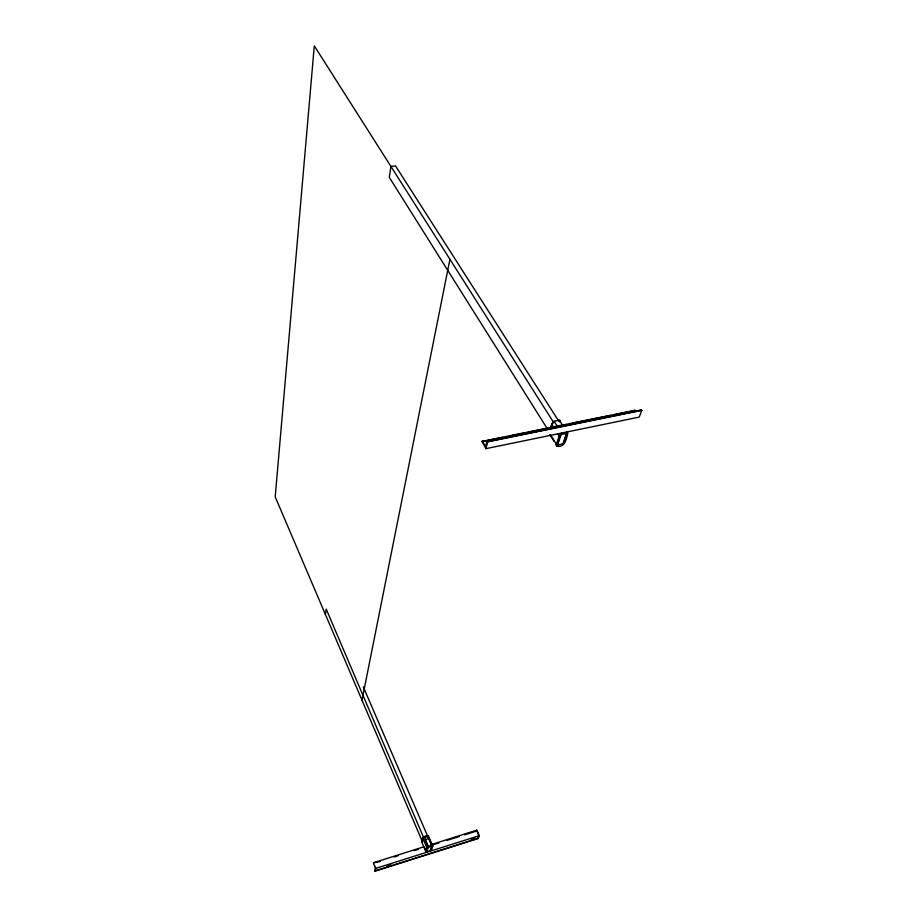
<?xml version="1.0" encoding="UTF-8"?>
<svg xmlns="http://www.w3.org/2000/svg" width="917" height="917" viewBox="0 0 917 917"><rect width="100%" height="100%" fill="white"/><g stroke="black" fill="none" stroke-linecap="round" stroke-linejoin="round"><path stroke-width="1.38" d="M477.963 837.588L478.181 838.516L375.122 871.15L375.225 867.253M478.708 835.696L476.783 830.183L431.941 844.374M430.142 851.205L431.575 849.807L432.79 846.231L428.548 836.396C426.772 832.934 418.943 840.671 422.359 842.517M432.79 846.231C431.036 842.815 423.161 850.506 426.554 852.34L424.456 847.423M325.375 614.39L326.211 609.094L423.62 837.588M561.594 433.076L559.164 435.919L556.436 444.229L556.252 445.41L557.215 446.361C565.308 447.37 566.454 438.75 567.864 432.962L566.912 431.976M560.138 422.405L560.046 420.387L559.37 420.204L554.074 421.281L551.69 424.113L550.544 427.689M361.997 700.175L449.926 259.282M485.872 448.665L482.101 441.169L485.506 446.441L487.042 441.547L487.718 441.856L485.872 448.665L639.195 417.097L641.797 410.403L641.27 409.91L487.042 441.547M380.498 861.292C373.001 863.894 371.694 860.352 375.901 868.342L375.122 871.15M551.335 427.517L552.481 423.952M422.554 840.408L423.333 838.012M557.616 445.135L561.17 434.337L566.924 433.489L563.565 443.553L557.616 445.135L557.227 444.057L559.966 435.758L561.17 434.337M426.371 851.446L427.838 847.446L432.216 846.07L430.325 850.678L426.405 851.767L425.316 848.993M562.889 444.023L566.488 433.237M430.325 850.678L431.896 846.036L428.182 837.416M478.181 838.516L479.304 835.674L476.783 830.183M634.747 410.277L635.343 410.266L481.895 441.398M552.997 423.024L553.673 422.542L314.29 45.85L275.203 496.854L422.531 841.978M387.112 866.336L391.181 865.052M471.178 839.731L475.247 838.447M375.03 870.909L478.078 838.287M373.586 862.714L423.837 846.815M394.069 857.028L398.138 855.744M414.427 850.621L418.496 849.348M432.067 845.073L438.853 842.941M446.992 840.385L459.211 836.545M464.644 834.837L476.851 830.997M375.901 868.342L479.304 835.674M424.055 837.313L428.01 836.556M425.431 839.571L429.03 838.447M487.546 441.558L641.613 410.14M487.718 441.856L641.797 410.403M481.826 441.685L502.848 437.398M509.863 435.965L525.281 432.824M528.089 432.262L547.713 428.262M554.728 426.829L565.949 424.548M572.953 423.115L610.814 415.412M613.611 414.839L634.644 410.552M559.37 420.204L562.385 424.915M558.957 421.465L395.514 165.885L390.929 166.447L389.267 177.313L547.174 428.526M554.074 421.281L557.089 425.992M551.69 424.113L553.18 426.474M557.674 433.558L559.164 435.919M550.509 434.796L556.436 444.229M549.822 434.589L554.189 441.547M555.702 443.954L557.215 446.361M427.826 835.639L432.067 845.497M430.658 842.712L431.724 845.176M363.315 686.89L427.643 836.189M424.227 836.763L428.457 846.632M425.11 839.777L428.273 847.17L426.726 851.813L425.683 849.348M422.794 838.184L427.013 848.053M421.637 841.783L425.832 851.618"/></g></svg>
